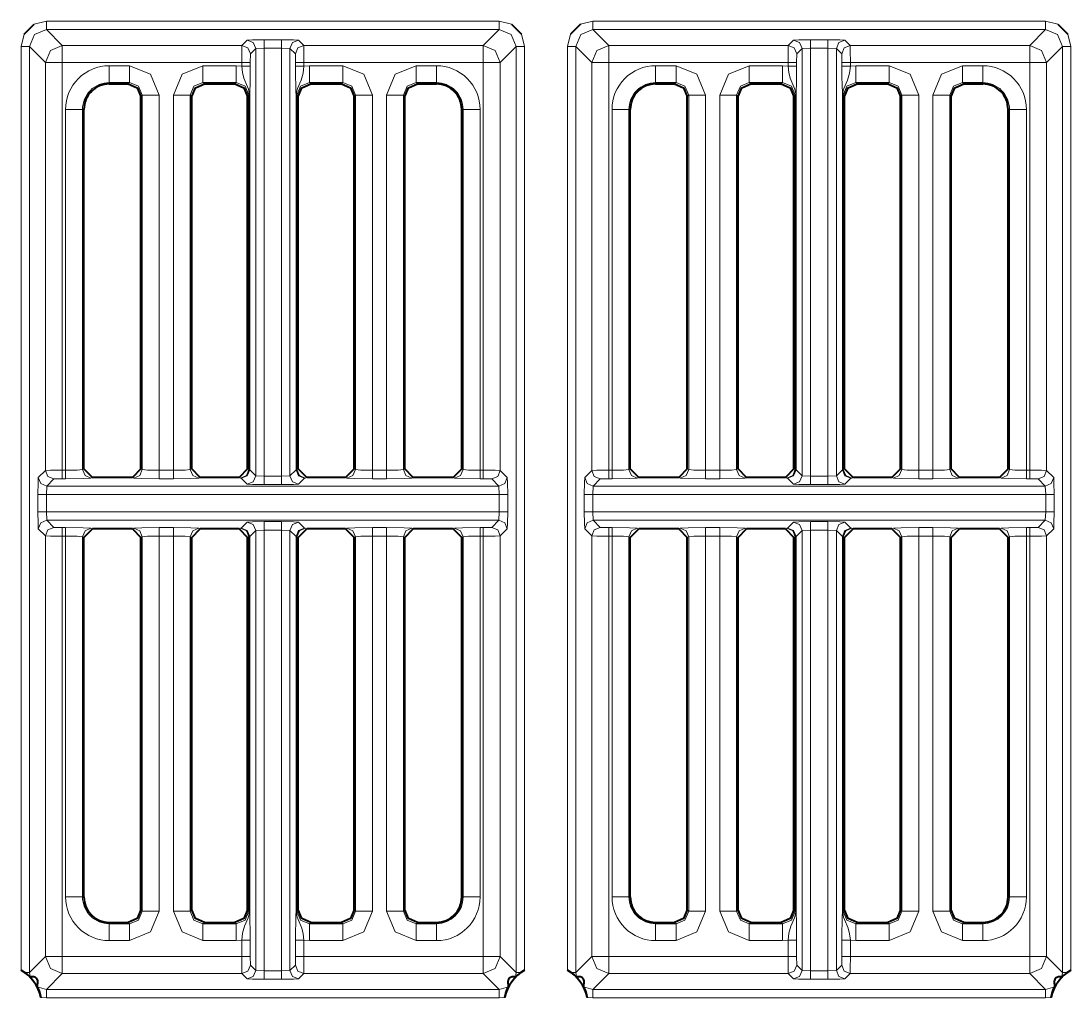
# Model space of a CAD drawing. Header units: millimetres. Extents: x 0 to 2941, y -405 to 1422.
# Drawn here: x 451.8 to 513.9, y 348.7 to 406.4 of the extents above; entities that cross this region are included whole.
import ezdxf

# ---------------------------------------------------------------- set-up
doc = ezdxf.new("R2010")
doc.units = ezdxf.units.MM
doc.layers.add('FINE', color=9, linetype='Continuous')
doc.layers.add('OUTLINE', color=7, linetype='Continuous')

msp = doc.modelspace()

# ---------------------------------------------------------------- linework, layer by layer
at = {"layer": 'FINE', "lineweight": 9}
for p, q in [((453.279, 406.427), (452.552, 406.239)), ((480.054, 406.427), (453.279, 406.427)), ((480.781, 406.239), (480.054, 406.427)), ((485.579, 406.427), (484.852, 406.239)), ((512.354, 406.427), (485.579, 406.427)), ((513.081, 406.239), (512.354, 406.427)), ((451.968, 405.655), (451.78, 404.928)), ((454.223, 404.984), (453.279, 405.928)), ((453.279, 405.928), (480.054, 405.928)), ((480.054, 405.928), (479.11, 404.984)), ((481.553, 404.928), (481.366, 405.655)), ((484.268, 405.655), (484.08, 404.928)), ((486.523, 404.984), (485.579, 405.928)), ((485.579, 405.928), (512.354, 405.928)), ((512.354, 405.928), (511.41, 404.984)), ((451.78, 404.928), (451.78, 350.348)), ((452.28, 404.928), (453.223, 403.984)), ((464.842, 404.984), (454.223, 404.984)), ((465.157, 405.299), (464.842, 404.984)), ((465.342, 404.484), (465.657, 404.799)), ((465.657, 404.799), (466.157, 404.825)), ((465.657, 404.799), (465.657, 379.558)), ((467.182, 405.324), (466.157, 405.324)), ((466.157, 379.532), (466.157, 404.825)), ((466.157, 404.825), (467.182, 404.825)), ((467.182, 404.825), (467.182, 379.532)), ((467.182, 404.825), (467.682, 404.799)), ((467.682, 379.558), (467.682, 404.799)), ((468.497, 404.984), (468.182, 405.299)), ((479.11, 404.984), (468.497, 404.984)), ((481.553, 350.348), (481.553, 404.928)), ((484.08, 404.928), (484.08, 350.348)), ((484.579, 404.928), (485.523, 403.984)), ((484.579, 350.203), (484.579, 404.928)), ((497.142, 404.984), (486.523, 404.984)), ((497.457, 405.299), (497.142, 404.984)), ((497.642, 404.484), (497.957, 404.799)), ((497.957, 404.799), (497.957, 379.558)), ((499.483, 405.324), (498.457, 405.324)), ((498.457, 379.532), (498.457, 404.825)), ((499.483, 404.825), (499.483, 379.532)), ((499.483, 404.825), (499.982, 404.799)), ((499.982, 404.799), (500.298, 404.484)), ((499.982, 379.558), (499.982, 404.799)), ((500.797, 404.984), (500.482, 405.299)), ((511.41, 404.984), (500.797, 404.984)), ((512.41, 403.984), (513.354, 404.928)), ((465.329, 403.984), (465.342, 404.484)), ((497.629, 403.984), (497.642, 404.484)), ((500.298, 404.484), (500.31, 403.984)), ((453.223, 403.984), (453.223, 379.873)), ((458.202, 403.788), (456.998, 403.788)), ((464.502, 403.788), (462.537, 403.788)), ((464.829, 403.758), (464.502, 403.788)), ((464.829, 403.984), (464.829, 403.758)), ((465.329, 403.758), (465.329, 403.984)), ((468.01, 403.984), (468.01, 403.758)), ((468.51, 403.758), (468.51, 403.984)), ((468.51, 403.984), (479.11, 403.984)), ((468.837, 403.788), (468.51, 403.758)), ((470.802, 403.788), (468.837, 403.788)), ((476.335, 403.788), (475.137, 403.788)), ((485.523, 403.984), (485.523, 379.873)), ((486.523, 403.984), (497.129, 403.984)), ((486.523, 379.886), (486.523, 403.984)), ((490.502, 403.788), (489.299, 403.788)), ((496.802, 403.788), (494.837, 403.788)), ((497.129, 403.758), (496.802, 403.788)), ((497.129, 403.984), (497.129, 403.758)), ((497.629, 403.758), (497.629, 403.984)), ((500.31, 403.984), (500.31, 403.758)), ((500.81, 403.758), (500.81, 403.984)), ((501.137, 403.788), (500.81, 403.758)), ((503.102, 403.788), (501.137, 403.788)), ((508.635, 403.788), (507.437, 403.788)), ((456.998, 402.708), (456.998, 402.79)), ((475.219, 402.708), (475.137, 402.79)), ((475.137, 402.79), (476.335, 402.79)), ((476.335, 402.79), (476.335, 402.708)), ((489.299, 402.708), (489.299, 402.79)), ((489.299, 402.79), (490.502, 402.79)), ((490.502, 402.79), (490.421, 402.708)), ((494.919, 402.708), (494.837, 402.79)), ((494.837, 402.79), (496.802, 402.79)), ((496.802, 402.79), (496.721, 402.708)), ((501.219, 402.708), (501.137, 402.79)), ((501.137, 402.79), (503.102, 402.79)), ((503.102, 402.79), (503.021, 402.708)), ((507.519, 402.708), (507.437, 402.79)), ((458.87, 401.959), (458.951, 402.041)), ((458.951, 402.041), (458.951, 379.923)), ((461.788, 402.041), (461.87, 401.959)), ((461.788, 379.923), (461.788, 402.041)), ((465.17, 401.959), (465.251, 402.041)), ((465.251, 402.041), (465.251, 379.923)), ((465.3, 379.915), (465.3, 402.041)), ((468.04, 402.041), (468.04, 379.915)), ((468.056, 379.915), (468.056, 402.041)), ((468.088, 402.041), (468.17, 401.959)), ((471.47, 401.959), (471.551, 402.041)), ((471.551, 402.041), (471.551, 379.923)), ((473.39, 402.041), (473.39, 379.886)), ((474.388, 402.041), (474.47, 401.959)), ((474.388, 379.923), (474.388, 402.041)), ((491.17, 401.959), (491.251, 402.041)), ((491.251, 402.041), (491.251, 379.923)), ((492.25, 379.886), (492.25, 402.041)), ((493.09, 402.041), (493.09, 379.886)), ((494.088, 402.041), (494.17, 401.959)), ((494.088, 379.923), (494.088, 402.041)), ((497.47, 401.959), (497.551, 402.041)), ((497.551, 402.041), (497.551, 379.923)), ((497.6, 379.915), (497.6, 402.041)), ((500.34, 402.041), (500.34, 379.915)), ((500.356, 379.915), (500.356, 402.041)), ((500.388, 402.041), (500.47, 401.959)), ((500.388, 379.923), (500.388, 402.041)), ((503.77, 401.959), (503.851, 402.041)), ((503.851, 402.041), (503.851, 379.923)), ((504.85, 379.886), (504.85, 402.041)), ((505.69, 402.041), (505.69, 379.886)), ((506.688, 402.041), (506.77, 401.959)), ((506.688, 379.923), (506.688, 402.041)), ((454.419, 401.208), (454.419, 379.886)), ((455.417, 401.208), (455.498, 401.208)), ((455.417, 379.923), (455.417, 401.208)), ((478.915, 379.886), (478.915, 401.208)), ((486.719, 401.208), (486.719, 379.886)), ((487.717, 401.208), (487.799, 401.208)), ((487.717, 379.923), (487.717, 401.208)), ((510.135, 401.208), (510.216, 401.208)), ((510.216, 401.208), (510.216, 379.923)), ((455.498, 379.964), (455.417, 379.923)), ((458.951, 379.923), (458.87, 379.964)), ((461.87, 379.964), (461.788, 379.923)), ((465.251, 379.923), (465.17, 379.964)), ((465.283, 379.915), (465.251, 379.923)), ((465.657, 379.558), (465.3, 379.915)), ((468.04, 379.915), (467.682, 379.558)), ((468.088, 379.923), (468.056, 379.915)), ((471.551, 379.923), (471.47, 379.964)), ((474.47, 379.964), (474.388, 379.923)), ((487.799, 379.964), (487.717, 379.923)), ((491.251, 379.923), (491.17, 379.964)), ((494.17, 379.964), (494.088, 379.923)), ((497.551, 379.923), (497.47, 379.964)), ((497.583, 379.915), (497.551, 379.923)), ((497.957, 379.558), (497.6, 379.915)), ((500.34, 379.915), (499.982, 379.558)), ((500.388, 379.923), (500.356, 379.915)), ((500.47, 379.964), (500.388, 379.923)), ((503.851, 379.923), (503.77, 379.964)), ((506.77, 379.964), (506.688, 379.923)), ((510.216, 379.923), (510.135, 379.964)), ((453.223, 379.873), (452.803, 379.453)), ((453.303, 378.953), (453.723, 379.373)), ((453.723, 379.373), (454.223, 379.386)), ((454.419, 379.886), (454.223, 379.886)), ((454.223, 379.386), (454.419, 379.386)), ((455.916, 379.423), (455.999, 379.464)), ((458.37, 379.464), (458.452, 379.423)), ((459.95, 379.386), (460.79, 379.386)), ((462.288, 379.423), (462.37, 379.464)), ((464.67, 379.464), (464.752, 379.423)), ((464.752, 379.423), (464.8, 379.415)), ((464.8, 379.415), (465.157, 379.058)), ((466.157, 379.532), (465.657, 379.558)), ((467.182, 379.532), (466.157, 379.532)), ((467.682, 379.558), (467.182, 379.532)), ((468.182, 379.058), (468.539, 379.415)), ((468.539, 379.415), (468.588, 379.423)), ((468.588, 379.423), (468.67, 379.464)), ((470.97, 379.464), (471.052, 379.423)), ((472.55, 379.386), (473.39, 379.386)), ((474.888, 379.423), (474.97, 379.464)), ((478.915, 379.386), (479.11, 379.386)), ((479.11, 379.386), (479.61, 379.373)), ((479.61, 379.373), (480.03, 378.953)), ((485.523, 379.873), (485.103, 379.453)), ((485.603, 378.953), (486.023, 379.373)), ((486.023, 379.373), (486.523, 379.386)), ((486.719, 379.886), (486.523, 379.886)), ((486.523, 379.386), (486.719, 379.386)), ((488.216, 379.423), (488.298, 379.464)), ((490.67, 379.464), (490.752, 379.423)), ((493.09, 379.886), (492.25, 379.886)), ((492.25, 379.386), (493.09, 379.386)), ((494.588, 379.423), (494.67, 379.464)), ((496.97, 379.464), (497.052, 379.423)), ((497.052, 379.423), (497.1, 379.415)), ((497.1, 379.415), (497.457, 379.058)), ((498.457, 379.532), (497.957, 379.558)), ((499.483, 379.532), (498.457, 379.532)), ((499.982, 379.558), (499.483, 379.532)), ((500.482, 379.058), (500.839, 379.415)), ((500.839, 379.415), (500.888, 379.423)), ((500.888, 379.423), (500.97, 379.464)), ((505.69, 379.886), (504.85, 379.886)), ((507.187, 379.423), (507.27, 379.464)), ((453.278, 378.453), (453.303, 378.953)), ((480.03, 378.953), (453.303, 378.953)), ((466.157, 379.033), (467.182, 379.033)), ((480.03, 378.953), (480.055, 378.453)), ((512.33, 378.953), (512.356, 378.453)), ((453.278, 378.453), (480.055, 378.453)), ((453.278, 377.427), (453.278, 378.453)), ((480.055, 378.453), (480.055, 377.427)), ((480.555, 377.427), (480.555, 378.453)), ((485.078, 378.453), (485.078, 377.427)), ((512.855, 377.427), (512.855, 378.453)), ((480.055, 377.427), (453.278, 377.427)), ((453.303, 376.928), (453.278, 377.427)), ((480.055, 377.427), (480.03, 376.928)), ((512.356, 377.427), (485.578, 377.427)), ((485.603, 376.928), (485.578, 377.427)), ((512.356, 377.427), (512.33, 376.928)), ((453.303, 376.928), (480.03, 376.928)), ((453.723, 376.508), (453.303, 376.928)), ((465.157, 376.823), (464.8, 376.466)), ((467.182, 376.848), (466.157, 376.848)), ((468.539, 376.466), (468.182, 376.823)), ((480.03, 376.928), (479.61, 376.508)), ((485.603, 376.928), (512.33, 376.928)), ((486.023, 376.508), (485.603, 376.928)), ((512.33, 376.928), (511.91, 376.508)), ((452.803, 376.428), (453.223, 376.008)), ((454.223, 376.495), (453.723, 376.508)), ((454.419, 376.495), (454.223, 376.495)), ((455.999, 376.417), (455.916, 376.458)), ((458.452, 376.458), (458.37, 376.417)), ((460.79, 376.495), (459.95, 376.495)), ((462.37, 376.417), (462.288, 376.458)), ((464.752, 376.458), (464.67, 376.417)), ((464.8, 376.466), (464.752, 376.458)), ((465.3, 375.966), (465.657, 376.323)), ((465.657, 376.323), (466.157, 376.349)), ((465.657, 376.323), (465.657, 350.331)), ((466.157, 376.349), (467.182, 376.349)), ((467.182, 376.349), (467.182, 350.306)), ((467.182, 376.349), (467.682, 376.323)), ((467.682, 350.331), (467.682, 376.323)), ((467.682, 376.323), (468.04, 375.966)), ((468.588, 376.458), (468.539, 376.466)), ((468.67, 376.417), (468.588, 376.458)), ((471.052, 376.458), (470.97, 376.417)), ((473.39, 376.495), (472.55, 376.495)), ((474.97, 376.417), (474.888, 376.458)), ((477.417, 376.458), (477.335, 376.417)), ((479.11, 376.495), (478.915, 376.495)), ((479.61, 376.508), (479.11, 376.495)), ((480.11, 376.008), (480.53, 376.428)), ((485.103, 376.428), (485.523, 376.008)), ((486.523, 376.495), (486.023, 376.508)), ((486.719, 376.495), (486.523, 376.495)), ((488.298, 376.417), (488.216, 376.458)), ((490.752, 376.458), (490.67, 376.417)), ((493.09, 376.495), (492.25, 376.495)), ((494.67, 376.417), (494.588, 376.458)), ((497.052, 376.458), (496.97, 376.417)), ((497.6, 375.966), (497.957, 376.323)), ((497.957, 376.323), (498.457, 376.349)), ((497.957, 376.323), (497.957, 350.331)), ((498.457, 350.306), (498.457, 376.349)), ((498.457, 376.349), (499.483, 376.349)), ((499.483, 376.349), (499.483, 350.306)), ((499.483, 376.349), (499.982, 376.323)), ((499.982, 376.323), (500.34, 375.966)), ((499.982, 350.331), (499.982, 376.323)), ((503.352, 376.458), (503.27, 376.417)), ((505.69, 376.495), (504.85, 376.495)), ((507.27, 376.417), (507.187, 376.458)), ((509.717, 376.458), (509.635, 376.417)), ((511.41, 376.495), (511.215, 376.495)), ((511.91, 376.508), (511.41, 376.495)), ((512.41, 376.008), (512.83, 376.428)), ((454.223, 351.147), (454.223, 375.995)), ((454.223, 375.995), (454.419, 375.995)), ((454.419, 375.995), (454.419, 354.672)), ((455.417, 354.672), (455.417, 375.958)), ((455.417, 375.958), (455.498, 375.917)), ((458.87, 375.917), (458.951, 375.958)), ((458.951, 375.958), (458.951, 353.84)), ((460.79, 375.995), (460.79, 353.84)), ((461.788, 353.84), (461.788, 375.958)), ((461.788, 375.958), (461.87, 375.917)), ((465.17, 375.917), (465.251, 375.958)), ((465.251, 375.958), (465.283, 375.966)), ((465.251, 375.958), (465.251, 353.84)), ((465.283, 375.966), (465.283, 353.84)), ((465.3, 353.84), (465.3, 375.966)), ((468.04, 375.966), (468.04, 353.84)), ((468.056, 353.84), (468.056, 375.966)), ((468.056, 375.966), (468.088, 375.958)), ((468.088, 375.958), (468.17, 375.917)), ((471.47, 375.917), (471.551, 375.958)), ((471.551, 375.958), (471.551, 353.84)), ((472.55, 353.84), (472.55, 375.995)), ((474.388, 353.84), (474.388, 375.958)), ((474.388, 375.958), (474.47, 375.917)), ((478.915, 375.995), (479.11, 375.995)), ((478.915, 354.672), (478.915, 375.995)), ((479.11, 375.995), (479.11, 351.147)), ((485.523, 376.008), (485.523, 351.147)), ((486.523, 351.147), (486.523, 375.995)), ((491.17, 375.917), (491.251, 375.958)), ((492.25, 353.84), (492.25, 375.995)), ((494.088, 353.84), (494.088, 375.958)), ((494.088, 375.958), (494.17, 375.917)), ((497.47, 375.917), (497.551, 375.958)), ((497.551, 375.958), (497.583, 375.966)), ((497.551, 375.958), (497.551, 353.84)), ((497.583, 375.966), (497.583, 353.84)), ((497.6, 353.84), (497.6, 375.966)), ((500.34, 375.966), (500.34, 353.84)), ((500.356, 353.84), (500.356, 375.966)), ((500.356, 375.966), (500.388, 375.958)), ((500.388, 375.958), (500.47, 375.917)), ((500.388, 353.84), (500.388, 375.958)), ((504.85, 353.84), (504.85, 375.995)), ((504.85, 375.995), (505.69, 375.995)), ((505.69, 375.995), (505.69, 353.84)), ((511.215, 375.995), (511.41, 375.995)), ((511.215, 354.672), (511.215, 375.995)), ((511.41, 375.995), (511.41, 351.147)), ((512.41, 351.147), (512.41, 376.008)), ((455.498, 354.672), (455.417, 354.672)), ((477.916, 354.672), (477.835, 354.672)), ((510.216, 354.672), (510.135, 354.672)), ((458.951, 353.84), (458.87, 353.921)), ((461.87, 353.921), (461.788, 353.84)), ((465.251, 353.84), (465.17, 353.921)), ((471.551, 353.84), (471.47, 353.921)), ((474.47, 353.921), (474.388, 353.84)), ((494.17, 353.921), (494.088, 353.84)), ((497.551, 353.84), (497.47, 353.921)), ((500.47, 353.921), (500.388, 353.84)), ((503.851, 353.84), (503.77, 353.921)), ((506.77, 353.921), (506.688, 353.84)), ((456.998, 353.091), (456.998, 353.172)), ((458.202, 353.091), (456.998, 353.091)), ((458.121, 353.172), (458.202, 353.091)), ((468.837, 353.091), (468.919, 353.172)), ((494.837, 353.091), (494.919, 353.172)), ((496.802, 353.091), (494.837, 353.091)), ((496.721, 353.172), (496.802, 353.091)), ((501.137, 353.091), (501.219, 353.172)), ((503.102, 353.091), (501.137, 353.091)), ((503.021, 353.172), (503.102, 353.091)), ((507.437, 353.091), (507.519, 353.172)), ((508.635, 353.091), (507.437, 353.091)), ((508.635, 353.172), (508.635, 353.091)), ((456.998, 352.092), (458.202, 352.092)), ((465.329, 351.147), (465.329, 352.123)), ((468.01, 352.123), (468.01, 351.147)), ((468.51, 351.147), (468.51, 352.123)), ((468.51, 352.123), (468.837, 352.092)), ((468.837, 352.092), (470.802, 352.092)), ((494.837, 352.092), (496.802, 352.092)), ((496.802, 352.092), (497.129, 352.123)), ((497.129, 352.123), (497.129, 351.147)), ((497.629, 351.147), (497.629, 352.123)), ((500.81, 351.147), (500.81, 352.123)), ((500.81, 352.123), (501.137, 352.092)), ((501.137, 352.092), (503.102, 352.092)), ((507.437, 352.092), (508.635, 352.092)), ((468.01, 351.147), (467.998, 350.647)), ((479.11, 351.147), (468.51, 351.147)), ((485.523, 351.147), (484.579, 350.203)), ((497.129, 351.147), (486.523, 351.147)), ((497.642, 350.647), (497.629, 351.147)), ((511.41, 351.147), (500.81, 351.147)), ((452.313, 349.948), (452.28, 350.203)), ((453.279, 349.203), (454.223, 350.147)), ((466.157, 350.306), (465.657, 350.331)), ((467.682, 350.331), (467.182, 350.306)), ((467.998, 350.647), (467.682, 350.331)), ((468.182, 349.832), (468.497, 350.147)), ((468.497, 350.147), (479.11, 350.147)), ((479.11, 350.147), (480.054, 349.203)), ((481.054, 350.203), (481.021, 349.948)), ((484.613, 349.948), (484.579, 350.203)), ((485.579, 349.203), (486.523, 350.147)), ((486.523, 350.147), (497.142, 350.147)), ((497.957, 350.331), (497.642, 350.647)), ((498.457, 350.306), (497.957, 350.331)), ((499.483, 350.306), (498.457, 350.306)), ((499.982, 350.331), (499.483, 350.306)), ((500.298, 350.647), (499.982, 350.331)), ((500.482, 349.832), (500.797, 350.147)), ((500.797, 350.147), (511.41, 350.147)), ((511.41, 350.147), (512.354, 349.203)), ((513.354, 350.203), (513.321, 349.948)), ((466.157, 349.806), (467.182, 349.806)), ((498.457, 349.806), (499.483, 349.806)), ((453.279, 349.203), (452.74, 349.361)), ((480.054, 349.203), (453.279, 349.203)), ((480.593, 349.361), (480.054, 349.203)), ((485.579, 349.203), (485.04, 349.361)), ((512.354, 349.203), (485.579, 349.203)), ((512.893, 349.361), (512.354, 349.203)), ((452.956, 348.739), (453.279, 348.703)), ((453.279, 348.703), (480.054, 348.703)), ((480.054, 348.703), (480.377, 348.739)), ((485.256, 348.739), (485.579, 348.703))]:
    msp.add_line(p, q, dxfattribs=at)
for points in [[(453.279, 405.928), (453.279, 406.078), (453.279, 406.427)], [(480.054, 405.928), (480.054, 406.078), (480.054, 406.427)], [(485.579, 405.928), (485.579, 406.078), (485.579, 406.427)], [(512.354, 405.928), (512.354, 406.078), (512.354, 406.427)], [(452.28, 404.928), (452.572, 405.635), (453.279, 405.928)], [(480.054, 405.928), (480.761, 405.635), (481.054, 404.928)], [(484.579, 404.928), (484.872, 405.635), (485.579, 405.928)], [(512.354, 405.928), (513.061, 405.635), (513.354, 404.928)], [(513.853, 350.348), (513.853, 404.928), (513.665, 405.655)], [(451.78, 404.928), (452.129, 404.928), (452.28, 404.928)], [(453.223, 376.008), (453.223, 351.147), (452.28, 350.203), (452.28, 404.928)], [(454.223, 404.984), (453.516, 404.691), (453.223, 403.984)], [(454.223, 403.984), (454.223, 404.682), (454.223, 404.984)], [(464.842, 404.984), (464.833, 404.682), (464.829, 403.984)], [(464.842, 404.984), (465.195, 404.837), (465.342, 404.484)], [(466.157, 405.324), (465.459, 405.317), (465.157, 405.299)], [(465.157, 405.299), (465.51, 405.152), (465.657, 404.799)], [(466.157, 405.324), (466.157, 405.173), (466.157, 404.825)], [(467.182, 405.324), (467.182, 405.173), (467.182, 404.825)], [(468.182, 405.299), (467.88, 405.317), (467.182, 405.324)], [(468.182, 405.299), (467.829, 405.152), (467.682, 404.799)], [(467.682, 404.799), (467.998, 404.484), (468.01, 403.984)], [(468.497, 404.984), (468.144, 404.837), (467.998, 404.484)], [(468.51, 403.984), (468.507, 404.682), (468.497, 404.984)], [(480.11, 403.984), (479.817, 404.691), (479.11, 404.984)], [(479.11, 403.984), (479.11, 404.682), (479.11, 404.984)], [(480.11, 403.984), (481.054, 404.928), (481.054, 350.203)], [(481.054, 404.928), (481.205, 404.928), (481.553, 404.928)], [(484.08, 404.928), (484.429, 404.928), (484.579, 404.928)], [(486.523, 404.984), (485.816, 404.691), (485.523, 403.984)], [(486.523, 403.984), (486.523, 404.682), (486.523, 404.984)], [(497.142, 404.984), (497.133, 404.682), (497.129, 403.984)], [(497.142, 404.984), (497.495, 404.837), (497.642, 404.484)], [(498.457, 405.324), (497.759, 405.317), (497.457, 405.299)], [(497.457, 405.299), (497.81, 405.152), (497.957, 404.799)], [(497.957, 404.799), (498.457, 404.825), (499.483, 404.825)], [(498.457, 405.324), (498.457, 405.173), (498.457, 404.825)], [(499.483, 405.324), (499.483, 405.173), (499.483, 404.825)], [(500.482, 405.299), (500.18, 405.317), (499.483, 405.324)], [(500.482, 405.299), (500.129, 405.152), (499.982, 404.799)], [(500.797, 404.984), (500.444, 404.837), (500.298, 404.484)], [(500.81, 403.984), (500.806, 404.682), (500.797, 404.984)], [(512.41, 403.984), (512.117, 404.691), (511.41, 404.984)], [(511.41, 403.984), (511.41, 404.682), (511.41, 404.984)], [(513.354, 404.928), (513.354, 350.203), (512.41, 351.147)], [(513.354, 404.928), (513.504, 404.928), (513.853, 404.928)], [(453.223, 403.984), (453.525, 403.984), (454.223, 403.984)], [(454.223, 379.886), (454.223, 403.984), (464.829, 403.984)], [(456.998, 402.79), (456.998, 403.1), (456.998, 403.788)], [(458.202, 402.79), (458.202, 403.1), (458.202, 403.788)], [(459.95, 379.886), (459.95, 402.041), (459.438, 403.277), (458.202, 403.788)], [(462.537, 403.788), (461.301, 403.277), (460.79, 402.041)], [(462.537, 403.788), (462.537, 403.1), (462.537, 402.79)], [(464.502, 403.788), (464.502, 403.1), (464.502, 402.79)], [(464.829, 403.984), (465.178, 403.984), (465.329, 403.984)], [(464.829, 403.758), (465.178, 403.758), (465.329, 403.758)], [(464.829, 403.758), (464.872, 403.394), (464.95, 403.051), (465.175, 402.533), (465.226, 402.396), (465.255, 402.289), (465.278, 402.144), (465.283, 402.074), (465.283, 402.041), (465.283, 379.915)], [(465.3, 402.041), (465.3, 402.053), (465.3, 402.081), (465.301, 402.14), (465.303, 402.189), (465.305, 402.263), (465.32, 402.757), (465.326, 403.228), (465.329, 403.758)], [(468.51, 403.984), (468.161, 403.984), (468.01, 403.984)], [(468.51, 403.758), (468.161, 403.758), (468.01, 403.758)], [(468.01, 403.758), (468.013, 403.166), (468.023, 402.618), (468.036, 402.21), (468.039, 402.102), (468.039, 402.068), (468.04, 402.041)], [(468.056, 402.041), (468.058, 402.111), (468.067, 402.198), (468.127, 402.437), (468.349, 402.937), (468.46, 403.351), (468.51, 403.758)], [(468.837, 403.788), (468.837, 403.1), (468.837, 402.79)], [(470.802, 403.788), (470.802, 403.1), (470.802, 402.79)], [(473.39, 379.886), (472.55, 379.886), (472.55, 402.041), (472.038, 403.277), (470.802, 403.788)], [(475.137, 403.788), (473.901, 403.277), (473.39, 402.041)], [(475.137, 403.788), (475.137, 403.1), (475.137, 402.79)], [(476.335, 403.788), (476.335, 403.1), (476.335, 402.79)], [(479.11, 403.984), (479.11, 379.886), (478.915, 379.886)], [(479.11, 403.984), (479.808, 403.984), (480.11, 403.984)], [(480.53, 379.453), (480.11, 379.873), (480.11, 403.984)], [(485.523, 403.984), (485.825, 403.984), (486.523, 403.984)], [(489.299, 402.79), (489.299, 403.1), (489.299, 403.788)], [(490.502, 402.79), (490.502, 403.1), (490.502, 403.788)], [(492.25, 402.041), (491.738, 403.277), (490.502, 403.788)], [(494.837, 403.788), (493.601, 403.277), (493.09, 402.041)], [(494.837, 403.788), (494.837, 403.1), (494.837, 402.79)], [(496.802, 403.788), (496.802, 403.1), (496.802, 402.79)], [(497.129, 403.984), (497.478, 403.984), (497.629, 403.984)], [(497.129, 403.758), (497.478, 403.758), (497.629, 403.758)], [(497.129, 403.758), (497.172, 403.394), (497.25, 403.051), (497.475, 402.533), (497.526, 402.396), (497.555, 402.289), (497.578, 402.144), (497.583, 402.074), (497.583, 402.041), (497.583, 379.915)], [(497.6, 402.041), (497.6, 402.053), (497.6, 402.081), (497.601, 402.14), (497.603, 402.189), (497.605, 402.263), (497.62, 402.757), (497.627, 403.228), (497.629, 403.758)], [(500.81, 403.984), (500.461, 403.984), (500.31, 403.984)], [(500.81, 403.758), (500.461, 403.758), (500.31, 403.758)], [(500.31, 403.758), (500.313, 403.166), (500.323, 402.618), (500.336, 402.21), (500.339, 402.102), (500.339, 402.068), (500.34, 402.041)], [(500.356, 402.041), (500.358, 402.111), (500.367, 402.198), (500.427, 402.437), (500.649, 402.937), (500.76, 403.351), (500.81, 403.758)], [(500.81, 403.984), (511.41, 403.984), (511.41, 379.886)], [(501.137, 403.788), (501.137, 403.1), (501.137, 402.79)], [(503.102, 403.788), (503.102, 403.1), (503.102, 402.79)], [(504.85, 402.041), (504.338, 403.277), (503.102, 403.788)], [(507.437, 403.788), (506.201, 403.277), (505.69, 402.041)], [(507.437, 403.788), (507.437, 403.1), (507.437, 402.79)], [(508.635, 403.788), (508.635, 403.1), (508.635, 402.79)], [(511.41, 403.984), (512.108, 403.984), (512.41, 403.984)], [(512.83, 379.453), (512.41, 379.873), (512.41, 403.984)], [(456.998, 402.79), (458.202, 402.79), (458.121, 402.708)], [(458.202, 402.79), (458.733, 402.572), (458.951, 402.041)], [(461.788, 402.041), (462.006, 402.572), (462.537, 402.79)], [(462.619, 402.708), (462.537, 402.79), (464.502, 402.79), (464.421, 402.708)], [(464.502, 402.79), (465.033, 402.572), (465.251, 402.041)], [(468.088, 402.041), (468.306, 402.572), (468.837, 402.79)], [(468.919, 402.708), (468.837, 402.79), (470.802, 402.79), (470.721, 402.708)], [(470.802, 402.79), (471.333, 402.572), (471.551, 402.041)], [(474.388, 402.041), (474.606, 402.572), (475.137, 402.79)], [(490.502, 402.79), (491.033, 402.572), (491.251, 402.041)], [(494.088, 402.041), (494.306, 402.572), (494.837, 402.79)], [(496.802, 402.79), (497.333, 402.572), (497.551, 402.041)], [(500.356, 402.041), (500.377, 402.041), (500.388, 402.041), (500.606, 402.572), (501.137, 402.79)], [(503.102, 402.79), (503.633, 402.572), (503.851, 402.041)], [(506.688, 402.041), (506.906, 402.572), (507.437, 402.79)], [(507.437, 402.79), (508.635, 402.79), (508.635, 402.708)], [(459.95, 402.041), (459.261, 402.041), (458.951, 402.041)], [(460.79, 402.041), (460.79, 379.886), (459.95, 379.886)], [(460.79, 402.041), (461.478, 402.041), (461.788, 402.041)], [(465.251, 402.041), (465.262, 402.041), (465.283, 402.041)], [(465.283, 402.041), (465.295, 402.041), (465.3, 402.041)], [(468.056, 402.041), (468.045, 402.041), (468.04, 402.041)], [(468.056, 402.041), (468.078, 402.041), (468.088, 402.041)], [(468.17, 379.964), (468.088, 379.923), (468.088, 402.041)], [(471.551, 402.041), (471.861, 402.041), (472.55, 402.041)], [(473.39, 402.041), (474.078, 402.041), (474.388, 402.041)], [(491.251, 402.041), (491.561, 402.041), (492.25, 402.041)], [(493.09, 402.041), (493.778, 402.041), (494.088, 402.041)], [(497.551, 402.041), (497.562, 402.041), (497.583, 402.041)], [(497.583, 402.041), (497.595, 402.041), (497.6, 402.041)], [(500.356, 402.041), (500.344, 402.041), (500.34, 402.041)], [(503.851, 402.041), (504.161, 402.041), (504.85, 402.041)], [(505.69, 402.041), (506.378, 402.041), (506.688, 402.041)], [(455.417, 401.208), (455.107, 401.208), (454.419, 401.208)], [(477.835, 401.208), (477.916, 401.208), (477.916, 379.923), (477.835, 379.964)], [(477.916, 401.208), (478.226, 401.208), (478.915, 401.208)], [(486.719, 401.208), (487.407, 401.208), (487.717, 401.208)], [(511.215, 401.208), (510.526, 401.208), (510.216, 401.208)], [(511.41, 379.886), (511.215, 379.886), (511.215, 401.208)], [(455.417, 379.923), (455.107, 379.897), (454.419, 379.886)], [(455.417, 379.923), (455.564, 379.57), (455.916, 379.423)], [(458.452, 379.423), (458.804, 379.57), (458.951, 379.923)], [(459.95, 379.886), (459.261, 379.897), (458.951, 379.923)], [(461.788, 379.923), (461.478, 379.897), (460.79, 379.886)], [(461.788, 379.923), (461.935, 379.57), (462.288, 379.423)], [(464.752, 379.423), (465.104, 379.57), (465.251, 379.923)], [(464.8, 379.415), (465.14, 379.563), (465.283, 379.915)], [(464.8, 379.415), (465.153, 379.562), (465.3, 379.915)], [(465.3, 379.915), (465.295, 379.915), (465.283, 379.915)], [(468.539, 379.415), (468.186, 379.562), (468.04, 379.915)], [(468.056, 379.915), (468.045, 379.915), (468.04, 379.915)], [(468.539, 379.415), (468.199, 379.563), (468.056, 379.915)], [(468.588, 379.423), (468.235, 379.57), (468.088, 379.923)], [(471.052, 379.423), (471.405, 379.57), (471.551, 379.923)], [(472.55, 379.886), (471.861, 379.897), (471.551, 379.923)], [(474.388, 379.923), (474.078, 379.897), (473.39, 379.886)], [(474.388, 379.923), (474.535, 379.57), (474.888, 379.423)], [(477.417, 379.423), (477.769, 379.57), (477.916, 379.923)], [(478.915, 379.886), (478.226, 379.897), (477.916, 379.923)], [(487.717, 379.923), (487.407, 379.897), (486.719, 379.886)], [(487.717, 379.923), (487.864, 379.57), (488.216, 379.423)], [(490.752, 379.423), (491.104, 379.57), (491.251, 379.923)], [(492.25, 379.886), (491.561, 379.897), (491.251, 379.923)], [(494.088, 379.923), (493.778, 379.897), (493.09, 379.886)], [(494.588, 379.423), (494.235, 379.57), (494.088, 379.923)], [(497.551, 379.923), (497.405, 379.57), (497.052, 379.423)], [(497.6, 379.915), (497.453, 379.562), (497.1, 379.415)], [(497.583, 379.915), (497.44, 379.563), (497.1, 379.415)], [(497.6, 379.915), (497.595, 379.915), (497.583, 379.915)], [(500.34, 379.915), (500.486, 379.562), (500.839, 379.415)], [(500.356, 379.915), (500.344, 379.915), (500.34, 379.915)], [(500.356, 379.915), (500.499, 379.563), (500.839, 379.415)], [(500.388, 379.923), (500.535, 379.57), (500.888, 379.423)], [(503.851, 379.923), (503.704, 379.57), (503.352, 379.423)], [(504.85, 379.886), (504.161, 379.897), (503.851, 379.923)], [(506.688, 379.923), (506.378, 379.897), (505.69, 379.886)], [(506.688, 379.923), (506.835, 379.57), (507.187, 379.423)], [(509.717, 379.423), (510.07, 379.57), (510.216, 379.923)], [(511.215, 379.886), (510.526, 379.897), (510.216, 379.923)], [(452.803, 379.453), (452.785, 379.151), (452.778, 378.453)], [(453.303, 378.953), (452.95, 379.1), (452.803, 379.453)], [(454.223, 379.886), (453.525, 379.882), (453.223, 379.873)], [(453.723, 379.373), (453.37, 379.52), (453.223, 379.873)], [(454.223, 379.386), (454.223, 379.537), (454.223, 379.886)], [(454.419, 379.886), (454.419, 379.537), (454.419, 379.386)], [(454.419, 379.386), (455.451, 379.397), (455.916, 379.423)], [(458.452, 379.423), (458.917, 379.397), (459.95, 379.386)], [(459.95, 379.386), (459.95, 379.537), (459.95, 379.886)], [(460.79, 379.386), (460.79, 379.537), (460.79, 379.886)], [(460.79, 379.386), (461.822, 379.397), (462.288, 379.423)], [(465.157, 379.058), (465.51, 379.204), (465.657, 379.558)], [(466.157, 379.033), (466.157, 379.183), (466.157, 379.532)], [(467.182, 379.033), (467.182, 379.183), (467.182, 379.532)], [(468.182, 379.058), (467.829, 379.204), (467.682, 379.558)], [(471.052, 379.423), (471.517, 379.397), (472.55, 379.386)], [(472.55, 379.386), (472.55, 379.537), (472.55, 379.886)], [(473.39, 379.886), (473.39, 379.537), (473.39, 379.386)], [(473.39, 379.386), (474.422, 379.397), (474.888, 379.423)], [(477.335, 379.464), (477.417, 379.423), (477.882, 379.397), (478.915, 379.386)], [(478.915, 379.386), (478.915, 379.537), (478.915, 379.886)], [(479.11, 379.386), (479.11, 379.537), (479.11, 379.886)], [(480.11, 379.873), (479.808, 379.882), (479.11, 379.886)], [(479.61, 379.373), (479.963, 379.52), (480.11, 379.873)], [(480.03, 378.953), (480.383, 379.1), (480.53, 379.453)], [(480.555, 378.453), (480.548, 379.151), (480.53, 379.453)], [(485.103, 379.453), (485.085, 379.151), (485.078, 378.453)], [(485.603, 378.953), (485.25, 379.1), (485.103, 379.453)], [(486.523, 379.886), (485.825, 379.882), (485.523, 379.873)], [(486.023, 379.373), (485.67, 379.52), (485.523, 379.873)], [(511.91, 379.373), (512.33, 378.953), (485.603, 378.953)], [(486.523, 379.386), (486.523, 379.537), (486.523, 379.886)], [(486.719, 379.886), (486.719, 379.537), (486.719, 379.386)], [(486.719, 379.386), (487.751, 379.397), (488.216, 379.423)], [(490.752, 379.423), (491.217, 379.397), (492.25, 379.386)], [(492.25, 379.386), (492.25, 379.537), (492.25, 379.886)], [(493.09, 379.386), (493.09, 379.537), (493.09, 379.886)], [(493.09, 379.386), (494.122, 379.397), (494.588, 379.423)], [(497.957, 379.558), (497.81, 379.204), (497.457, 379.058)], [(498.457, 379.532), (498.457, 379.183), (498.457, 379.033)], [(499.483, 379.532), (499.483, 379.183), (499.483, 379.033)], [(499.982, 379.558), (500.129, 379.204), (500.482, 379.058)], [(503.27, 379.464), (503.352, 379.423), (503.817, 379.397), (504.85, 379.386)], [(504.85, 379.886), (504.85, 379.537), (504.85, 379.386)], [(504.85, 379.386), (505.69, 379.386), (506.722, 379.397), (507.187, 379.423)], [(505.69, 379.886), (505.69, 379.537), (505.69, 379.386)], [(509.635, 379.464), (509.717, 379.423), (510.182, 379.397), (511.215, 379.386)], [(511.215, 379.386), (511.215, 379.537), (511.215, 379.886)], [(511.215, 379.386), (511.41, 379.386), (511.91, 379.373)], [(511.41, 379.386), (511.41, 379.537), (511.41, 379.886)], [(512.41, 379.873), (512.108, 379.882), (511.41, 379.886)], [(511.91, 379.373), (512.263, 379.52), (512.41, 379.873)], [(512.33, 378.953), (512.683, 379.1), (512.83, 379.453)], [(512.855, 378.453), (512.848, 379.151), (512.83, 379.453)], [(465.157, 379.058), (465.459, 379.04), (466.157, 379.033)], [(467.182, 379.033), (467.88, 379.04), (468.182, 379.058)], [(485.578, 377.427), (485.578, 378.453), (485.603, 378.953)], [(497.457, 379.058), (497.759, 379.04), (498.457, 379.033)], [(498.457, 379.033), (499.483, 379.033), (500.18, 379.04), (500.482, 379.058)], [(453.278, 378.453), (452.929, 378.453), (452.778, 378.453)], [(452.778, 378.453), (452.778, 377.427), (452.785, 376.73), (452.803, 376.428)], [(480.055, 378.453), (480.404, 378.453), (480.555, 378.453)], [(485.578, 378.453), (485.229, 378.453), (485.078, 378.453)], [(485.578, 378.453), (512.356, 378.453), (512.356, 377.427)], [(512.356, 378.453), (512.704, 378.453), (512.855, 378.453)], [(453.278, 377.427), (452.929, 377.427), (452.778, 377.427)], [(480.055, 377.427), (480.404, 377.427), (480.555, 377.427)], [(480.53, 376.428), (480.548, 376.73), (480.555, 377.427)], [(485.578, 377.427), (485.229, 377.427), (485.078, 377.427)], [(485.078, 377.427), (485.085, 376.73), (485.103, 376.428)], [(512.356, 377.427), (512.704, 377.427), (512.855, 377.427)], [(512.83, 376.428), (512.848, 376.73), (512.855, 377.427)], [(453.303, 376.928), (452.95, 376.781), (452.803, 376.428)], [(466.157, 376.848), (465.459, 376.841), (465.157, 376.823)], [(465.657, 376.323), (465.51, 376.676), (465.157, 376.823)], [(466.157, 376.349), (466.157, 376.697), (466.157, 376.848)], [(467.182, 376.349), (467.182, 376.697), (467.182, 376.848)], [(468.182, 376.823), (467.88, 376.841), (467.182, 376.848)], [(467.682, 376.323), (467.829, 376.676), (468.182, 376.823)], [(480.03, 376.928), (480.383, 376.781), (480.53, 376.428)], [(485.603, 376.928), (485.25, 376.781), (485.103, 376.428)], [(497.457, 376.823), (497.1, 376.466), (497.052, 376.458)], [(499.483, 376.848), (498.457, 376.848), (497.759, 376.841), (497.457, 376.823)], [(497.457, 376.823), (497.81, 376.676), (497.957, 376.323)], [(498.457, 376.848), (498.457, 376.697), (498.457, 376.349)], [(499.483, 376.848), (499.483, 376.697), (499.483, 376.349)], [(500.839, 376.466), (500.482, 376.823), (500.18, 376.841), (499.483, 376.848)], [(500.482, 376.823), (500.129, 376.676), (499.982, 376.323)], [(512.33, 376.928), (512.683, 376.781), (512.83, 376.428)], [(453.723, 376.508), (453.37, 376.361), (453.223, 376.008)], [(454.223, 376.495), (454.223, 376.344), (454.223, 375.995)], [(454.419, 376.495), (454.419, 376.344), (454.419, 375.995)], [(455.916, 376.458), (455.451, 376.484), (454.419, 376.495)], [(455.916, 376.458), (455.564, 376.311), (455.417, 375.958)], [(459.95, 376.495), (458.917, 376.484), (458.452, 376.458)], [(458.951, 375.958), (458.804, 376.311), (458.452, 376.458)], [(459.95, 376.495), (459.95, 376.344), (459.95, 375.995)], [(460.79, 376.495), (460.79, 376.344), (460.79, 375.995)], [(462.288, 376.458), (461.822, 376.484), (460.79, 376.495)], [(462.288, 376.458), (461.935, 376.311), (461.788, 375.958)], [(465.251, 375.958), (465.104, 376.311), (464.752, 376.458)], [(465.283, 375.966), (465.14, 376.318), (464.8, 376.466)], [(465.3, 375.966), (465.153, 376.319), (464.8, 376.466)], [(467.182, 350.306), (466.157, 350.306), (466.157, 376.349)], [(468.04, 375.966), (468.186, 376.319), (468.539, 376.466)], [(468.056, 375.966), (468.199, 376.318), (468.539, 376.466)], [(468.088, 375.958), (468.235, 376.311), (468.588, 376.458)], [(472.55, 376.495), (471.517, 376.484), (471.052, 376.458)], [(471.551, 375.958), (471.405, 376.311), (471.052, 376.458)], [(472.55, 375.995), (472.55, 376.344), (472.55, 376.495)], [(473.39, 376.495), (473.39, 376.344), (473.39, 375.995)], [(474.888, 376.458), (474.422, 376.484), (473.39, 376.495)], [(474.888, 376.458), (474.535, 376.311), (474.388, 375.958)], [(478.915, 376.495), (477.882, 376.484), (477.417, 376.458)], [(477.916, 375.958), (477.769, 376.311), (477.417, 376.458)], [(478.915, 375.995), (478.915, 376.344), (478.915, 376.495)], [(479.11, 376.495), (479.11, 376.344), (479.11, 375.995)], [(479.61, 376.508), (479.963, 376.361), (480.11, 376.008)], [(486.023, 376.508), (485.67, 376.361), (485.523, 376.008)], [(486.523, 376.495), (486.523, 376.344), (486.523, 375.995)], [(486.719, 376.495), (486.719, 376.344), (486.719, 375.995)], [(488.216, 376.458), (487.751, 376.484), (486.719, 376.495)], [(488.216, 376.458), (487.864, 376.311), (487.717, 375.958)], [(492.25, 376.495), (491.217, 376.484), (490.752, 376.458)], [(491.251, 375.958), (491.104, 376.311), (490.752, 376.458)], [(492.25, 375.995), (492.25, 376.344), (492.25, 376.495)], [(493.09, 375.995), (493.09, 376.344), (493.09, 376.495)], [(494.588, 376.458), (494.122, 376.484), (493.09, 376.495)], [(494.088, 375.958), (494.235, 376.311), (494.588, 376.458)], [(497.052, 376.458), (497.405, 376.311), (497.551, 375.958)], [(497.1, 376.466), (497.453, 376.319), (497.6, 375.966)], [(497.1, 376.466), (497.44, 376.318), (497.583, 375.966)], [(500.839, 376.466), (500.486, 376.319), (500.34, 375.966)], [(500.839, 376.466), (500.499, 376.318), (500.356, 375.966)], [(500.888, 376.458), (500.535, 376.311), (500.388, 375.958)], [(500.97, 376.417), (500.888, 376.458), (500.839, 376.466)], [(504.85, 376.495), (503.817, 376.484), (503.352, 376.458)], [(503.352, 376.458), (503.704, 376.311), (503.851, 375.958)], [(504.85, 376.495), (504.85, 376.344), (504.85, 375.995)], [(505.69, 376.495), (505.69, 376.344), (505.69, 375.995)], [(507.187, 376.458), (506.722, 376.484), (505.69, 376.495)], [(507.187, 376.458), (506.835, 376.311), (506.688, 375.958)], [(511.215, 376.495), (510.182, 376.484), (509.717, 376.458)], [(510.216, 375.958), (510.07, 376.311), (509.717, 376.458)], [(511.215, 375.995), (511.215, 376.344), (511.215, 376.495)], [(511.41, 376.495), (511.41, 376.344), (511.41, 375.995)], [(511.91, 376.508), (512.263, 376.361), (512.41, 376.008)], [(453.223, 376.008), (453.525, 375.999), (454.223, 375.995)], [(454.419, 375.995), (455.107, 375.984), (455.417, 375.958)], [(458.951, 375.958), (459.261, 375.984), (459.95, 375.995)], [(459.95, 353.84), (459.95, 375.995), (460.79, 375.995)], [(460.79, 375.995), (461.478, 375.984), (461.788, 375.958)], [(465.283, 375.966), (465.295, 375.966), (465.3, 375.966)], [(468.04, 375.966), (468.045, 375.966), (468.056, 375.966)], [(468.17, 353.921), (468.088, 353.84), (468.088, 375.958)], [(471.551, 375.958), (471.861, 375.984), (472.55, 375.995)], [(472.55, 375.995), (473.39, 375.995), (473.39, 353.84), (473.901, 352.604), (475.137, 352.092)], [(473.39, 375.995), (474.078, 375.984), (474.388, 375.958)], [(477.835, 375.917), (477.916, 375.958), (477.916, 354.672)], [(477.916, 375.958), (478.226, 375.984), (478.915, 375.995)], [(479.11, 375.995), (479.808, 375.999), (480.11, 376.008)], [(481.054, 350.203), (480.11, 351.147), (480.11, 376.008)], [(485.523, 376.008), (485.825, 375.999), (486.523, 375.995)], [(486.523, 375.995), (486.719, 375.995), (486.719, 354.672)], [(486.719, 375.995), (487.407, 375.984), (487.717, 375.958)], [(487.799, 354.672), (487.717, 354.672), (487.717, 375.958), (487.799, 375.917)], [(491.251, 375.958), (491.251, 353.84), (491.17, 353.921)], [(491.251, 375.958), (491.561, 375.984), (492.25, 375.995)], [(492.25, 375.995), (493.09, 375.995), (493.09, 353.84)], [(493.09, 375.995), (493.778, 375.984), (494.088, 375.958)], [(497.583, 375.966), (497.595, 375.966), (497.6, 375.966)], [(500.34, 375.966), (500.344, 375.966), (500.356, 375.966)], [(503.77, 375.917), (503.851, 375.958), (503.851, 353.84)], [(503.851, 375.958), (504.161, 375.984), (504.85, 375.995)], [(505.69, 375.995), (506.378, 375.984), (506.688, 375.958)], [(506.688, 353.84), (506.688, 375.958), (506.77, 375.917)], [(510.135, 375.917), (510.216, 375.958), (510.216, 354.672)], [(510.216, 375.958), (510.526, 375.984), (511.215, 375.995)], [(511.41, 375.995), (512.108, 375.999), (512.41, 376.008)], [(455.417, 354.672), (455.107, 354.672), (454.419, 354.672)], [(477.916, 354.672), (478.226, 354.672), (478.915, 354.672)], [(486.719, 354.672), (487.407, 354.672), (487.717, 354.672)], [(510.216, 354.672), (510.526, 354.672), (511.215, 354.672)], [(458.951, 353.84), (458.733, 353.309), (458.202, 353.091)], [(458.202, 352.092), (459.438, 352.604), (459.95, 353.84)], [(459.95, 353.84), (459.261, 353.84), (458.951, 353.84)], [(460.79, 353.84), (461.478, 353.84), (461.788, 353.84)], [(460.79, 353.84), (461.301, 352.604), (462.537, 352.092)], [(462.537, 353.091), (462.006, 353.309), (461.788, 353.84)], [(465.251, 353.84), (465.033, 353.309), (464.502, 353.091)], [(465.283, 353.84), (465.281, 353.769), (465.272, 353.683), (465.212, 353.444), (464.99, 352.943), (464.879, 352.53), (464.829, 352.123)], [(465.251, 353.84), (465.262, 353.84), (465.283, 353.84)], [(465.283, 353.84), (465.295, 353.84), (465.3, 353.84)], [(465.329, 352.123), (465.326, 352.715), (465.317, 353.263), (465.304, 353.671), (465.3, 353.779), (465.3, 353.813), (465.3, 353.84)], [(468.04, 353.84), (468.04, 353.827), (468.039, 353.8), (468.038, 353.741), (468.036, 353.692), (468.034, 353.618), (468.02, 353.124), (468.013, 352.653), (468.01, 352.123)], [(468.056, 353.84), (468.045, 353.84), (468.04, 353.84)], [(468.056, 353.84), (468.078, 353.84), (468.088, 353.84)], [(468.51, 352.123), (468.467, 352.487), (468.389, 352.83), (468.164, 353.348), (468.114, 353.485), (468.084, 353.591), (468.061, 353.737), (468.057, 353.807), (468.056, 353.84)], [(468.837, 353.091), (468.306, 353.309), (468.088, 353.84)], [(471.551, 353.84), (471.333, 353.309), (470.802, 353.091)], [(470.802, 352.092), (472.038, 352.604), (472.55, 353.84)], [(471.551, 353.84), (471.861, 353.84), (472.55, 353.84)], [(473.39, 353.84), (474.078, 353.84), (474.388, 353.84)], [(475.137, 353.091), (474.606, 353.309), (474.388, 353.84)], [(489.299, 352.092), (490.502, 352.092), (491.738, 352.604), (492.25, 353.84)], [(491.251, 353.84), (491.033, 353.309), (490.502, 353.091)], [(491.251, 353.84), (491.561, 353.84), (492.25, 353.84)], [(493.09, 353.84), (493.778, 353.84), (494.088, 353.84)], [(493.09, 353.84), (493.601, 352.604), (494.837, 352.092)], [(494.837, 353.091), (494.306, 353.309), (494.088, 353.84)], [(497.551, 353.84), (497.333, 353.309), (496.802, 353.091)], [(497.583, 353.84), (497.581, 353.769), (497.572, 353.683), (497.512, 353.444), (497.29, 352.943), (497.179, 352.53), (497.129, 352.123)], [(497.551, 353.84), (497.562, 353.84), (497.583, 353.84)], [(497.6, 353.84), (497.595, 353.84), (497.583, 353.84)], [(497.629, 352.123), (497.626, 352.715), (497.616, 353.263), (497.604, 353.671), (497.6, 353.779), (497.6, 353.813), (497.6, 353.84)], [(500.34, 353.84), (500.34, 353.827), (500.339, 353.8), (500.338, 353.741), (500.336, 353.692), (500.334, 353.618), (500.32, 353.124), (500.313, 352.653), (500.31, 352.123)], [(500.34, 353.84), (500.344, 353.84), (500.356, 353.84)], [(500.356, 353.84), (500.377, 353.84), (500.388, 353.84)], [(500.81, 352.123), (500.767, 352.487), (500.689, 352.83), (500.465, 353.348), (500.413, 353.485), (500.384, 353.591), (500.361, 353.737), (500.357, 353.807), (500.356, 353.84)], [(501.137, 353.091), (500.606, 353.309), (500.388, 353.84)], [(503.851, 353.84), (503.633, 353.309), (503.102, 353.091)], [(503.102, 352.092), (504.338, 352.604), (504.85, 353.84)], [(503.851, 353.84), (504.161, 353.84), (504.85, 353.84)], [(506.688, 353.84), (506.378, 353.84), (505.69, 353.84)], [(505.69, 353.84), (506.201, 352.604), (507.437, 352.092)], [(507.437, 353.091), (506.906, 353.309), (506.688, 353.84)], [(456.998, 352.092), (456.998, 352.781), (456.998, 353.091)], [(458.202, 352.092), (458.202, 352.781), (458.202, 353.091)], [(464.421, 353.172), (464.502, 353.091), (462.537, 353.091), (462.619, 353.172)], [(462.537, 353.091), (462.537, 352.781), (462.537, 352.092)], [(464.502, 353.091), (464.502, 352.781), (464.502, 352.092)], [(470.721, 353.172), (470.802, 353.091), (468.837, 353.091)], [(468.837, 353.091), (468.837, 352.781), (468.837, 352.092)], [(470.802, 353.091), (470.802, 352.781), (470.802, 352.092)], [(476.335, 353.172), (476.335, 353.091), (475.137, 353.091), (475.219, 353.172)], [(475.137, 353.091), (475.137, 352.781), (475.137, 352.092)], [(476.335, 353.091), (476.335, 352.781), (476.335, 352.092)], [(490.421, 353.172), (490.502, 353.091), (489.299, 353.091), (489.299, 353.172)], [(489.299, 352.092), (489.299, 352.781), (489.299, 353.091)], [(490.502, 352.092), (490.502, 352.781), (490.502, 353.091)], [(494.837, 353.091), (494.837, 352.781), (494.837, 352.092)], [(496.802, 353.091), (496.802, 352.781), (496.802, 352.092)], [(501.137, 353.091), (501.137, 352.781), (501.137, 352.092)], [(503.102, 353.091), (503.102, 352.781), (503.102, 352.092)], [(507.437, 353.091), (507.437, 352.781), (507.437, 352.092)], [(508.635, 353.091), (508.635, 352.781), (508.635, 352.092)], [(464.829, 352.123), (464.829, 351.147), (454.223, 351.147)], [(462.537, 352.092), (464.502, 352.092), (464.829, 352.123)], [(464.829, 352.123), (465.178, 352.123), (465.329, 352.123)], [(468.51, 352.123), (468.161, 352.123), (468.01, 352.123)], [(497.629, 352.123), (497.478, 352.123), (497.129, 352.123)], [(500.31, 352.123), (500.31, 351.147), (500.298, 350.647)], [(500.31, 352.123), (500.461, 352.123), (500.81, 352.123)], [(453.223, 351.147), (453.516, 350.44), (454.223, 350.147)], [(453.223, 351.147), (453.525, 351.147), (454.223, 351.147)], [(454.223, 350.147), (454.223, 350.449), (454.223, 351.147)], [(464.829, 351.147), (465.178, 351.147), (465.329, 351.147)], [(464.829, 351.147), (464.833, 350.449), (464.842, 350.147)], [(465.657, 350.331), (465.342, 350.647), (465.329, 351.147)], [(468.51, 351.147), (468.161, 351.147), (468.01, 351.147)], [(468.497, 350.147), (468.507, 350.449), (468.51, 351.147)], [(479.11, 350.147), (479.817, 350.44), (480.11, 351.147)], [(479.11, 351.147), (479.808, 351.147), (480.11, 351.147)], [(479.11, 350.147), (479.11, 350.449), (479.11, 351.147)], [(485.523, 351.147), (485.816, 350.44), (486.523, 350.147)], [(485.523, 351.147), (485.825, 351.147), (486.523, 351.147)], [(486.523, 350.147), (486.523, 350.449), (486.523, 351.147)], [(497.629, 351.147), (497.478, 351.147), (497.129, 351.147)], [(497.129, 351.147), (497.133, 350.449), (497.142, 350.147)], [(500.31, 351.147), (500.461, 351.147), (500.81, 351.147)], [(500.797, 350.147), (500.806, 350.449), (500.81, 351.147)], [(511.41, 350.147), (512.117, 350.44), (512.41, 351.147)], [(511.41, 351.147), (512.108, 351.147), (512.41, 351.147)], [(511.41, 350.147), (511.41, 350.449), (511.41, 351.147)], [(452.002, 350.203), (452.201, 350.203), (452.28, 350.203)], [(454.223, 350.147), (464.842, 350.147), (465.157, 349.832)], [(464.842, 350.147), (465.195, 350.294), (465.342, 350.647)], [(465.157, 349.832), (465.51, 349.978), (465.657, 350.331)], [(466.157, 349.806), (466.157, 349.957), (466.157, 350.306)], [(467.182, 349.806), (467.182, 349.957), (467.182, 350.306)], [(468.182, 349.832), (467.829, 349.978), (467.682, 350.331)], [(468.497, 350.147), (468.144, 350.294), (467.998, 350.647)], [(481.054, 350.203), (481.132, 350.203), (481.331, 350.203)], [(484.302, 350.203), (484.501, 350.203), (484.579, 350.203)], [(497.642, 350.647), (497.495, 350.294), (497.142, 350.147)], [(497.142, 350.147), (497.457, 349.832), (497.759, 349.813), (498.457, 349.806)], [(497.957, 350.331), (497.81, 349.978), (497.457, 349.832)], [(498.457, 350.306), (498.457, 349.957), (498.457, 349.806)], [(499.483, 350.306), (499.483, 349.957), (499.483, 349.806)], [(499.982, 350.331), (500.129, 349.978), (500.482, 349.832)], [(500.298, 350.647), (500.444, 350.294), (500.797, 350.147)], [(513.354, 350.203), (513.432, 350.203), (513.631, 350.203)], [(465.157, 349.832), (465.459, 349.813), (466.157, 349.806)], [(467.182, 349.806), (467.88, 349.813), (468.182, 349.832)], [(499.483, 349.806), (500.18, 349.813), (500.482, 349.832)], [(453.279, 348.703), (453.279, 349.052), (453.279, 349.203)], [(480.054, 348.703), (480.054, 349.052), (480.054, 349.203)], [(485.579, 348.703), (485.579, 349.052), (485.579, 349.203)], [(512.354, 348.703), (512.354, 349.052), (512.354, 349.203)], [(485.579, 348.703), (512.354, 348.703), (512.677, 348.739)]]:
    msp.add_lwpolyline(points, dxfattribs=at)
for points in [[(456.998, 403.788, 0.414223), (454.419, 401.208)], [(478.915, 401.208, 0.414218), (476.335, 403.788)], [(489.299, 403.788, 0.414223), (486.719, 401.208)], [(511.215, 401.208, 0.414218), (508.635, 403.788)], [(456.998, 402.79, 0.414214), (455.417, 401.208)], [(477.916, 401.208, 0.414237), (476.335, 402.79)], [(489.299, 402.79, 0.414214), (487.717, 401.208)], [(510.216, 401.208, 0.414237), (508.635, 402.79)], [(454.419, 354.672, 0.414223), (456.998, 352.093)], [(455.417, 354.672, 0.414214), (456.998, 353.091)], [(475.137, 352.092), (476.335, 352.092, 0.414189), (478.915, 354.672)], [(476.335, 353.091, 0.41419), (477.916, 354.672)], [(486.719, 354.672, 0.414223), (489.299, 352.093)], [(487.717, 354.672, 0.414214), (489.299, 353.091)], [(508.635, 353.091, 0.41419), (510.216, 354.672)], [(508.635, 352.093, 0.414189), (511.215, 354.672)]]:
    msp.add_lwpolyline(points, format="xyb", dxfattribs=at)
at = {"layer": 'OUTLINE', "lineweight": 40}
for p, q in [((451.968, 405.655), (452.552, 406.239)), ((480.781, 406.239), (481.366, 405.655)), ((484.852, 406.239), (484.268, 405.655)), ((513.081, 406.239), (513.665, 405.655)), ((456.998, 402.708), (458.121, 402.708)), ((462.619, 402.708), (464.421, 402.708)), ((475.219, 402.708), (476.335, 402.708)), ((489.299, 402.708), (490.421, 402.708)), ((494.919, 402.708), (496.721, 402.708)), ((507.519, 402.708), (508.635, 402.708)), ((458.87, 379.964), (458.87, 401.959)), ((465.17, 379.964), (465.17, 401.959)), ((468.17, 379.964), (468.17, 401.959)), ((471.47, 379.964), (471.47, 401.959)), ((491.17, 379.964), (491.17, 401.959)), ((497.47, 379.964), (497.47, 401.959)), ((500.47, 379.964), (500.47, 401.959)), ((503.77, 379.964), (503.77, 401.959)), ((506.77, 379.964), (506.77, 401.959)), ((455.498, 379.964), (455.498, 401.208)), ((477.835, 379.964), (477.835, 401.208)), ((487.799, 379.964), (487.799, 401.208)), ((510.135, 379.964), (510.135, 401.208)), ((458.87, 379.964), (458.37, 379.464)), ((465.17, 379.964), (464.67, 379.464)), ((468.67, 379.464), (468.17, 379.964)), ((471.47, 379.964), (470.97, 379.464)), ((477.835, 379.964), (477.335, 379.464)), ((491.17, 379.964), (490.67, 379.464)), ((497.47, 379.964), (496.97, 379.464)), ((500.97, 379.464), (500.47, 379.964)), ((503.77, 379.964), (503.27, 379.464)), ((510.135, 379.964), (509.635, 379.464)), ((470.97, 379.464), (468.67, 379.464)), ((503.27, 379.464), (500.97, 379.464)), ((458.37, 376.417), (455.999, 376.417)), ((458.37, 376.417), (458.87, 375.917)), ((464.67, 376.417), (462.37, 376.417)), ((464.67, 376.417), (465.17, 375.917)), ((468.17, 375.917), (468.67, 376.417)), ((470.97, 376.417), (468.67, 376.417)), ((470.97, 376.417), (471.47, 375.917)), ((474.47, 375.917), (474.97, 376.417)), ((477.335, 376.417), (474.97, 376.417)), ((477.335, 376.417), (477.835, 375.917)), ((487.799, 375.917), (488.298, 376.417)), ((490.67, 376.417), (488.298, 376.417)), ((490.67, 376.417), (491.17, 375.917)), ((494.17, 375.917), (494.67, 376.417)), ((496.97, 376.417), (494.67, 376.417)), ((496.97, 376.417), (497.47, 375.917)), ((500.47, 375.917), (500.97, 376.417)), ((503.27, 376.417), (500.97, 376.417)), ((503.27, 376.417), (503.77, 375.917)), ((506.77, 375.917), (507.27, 376.417)), ((509.635, 376.417), (507.27, 376.417)), ((509.635, 376.417), (510.135, 375.917)), ((458.87, 353.921), (458.87, 375.917)), ((465.17, 353.921), (465.17, 375.917)), ((468.17, 353.921), (468.17, 375.917)), ((471.47, 353.921), (471.47, 375.917)), ((474.47, 353.921), (474.47, 375.917)), ((477.835, 354.672), (477.835, 375.917)), ((487.799, 354.672), (487.799, 375.917)), ((491.17, 353.921), (491.17, 375.917)), ((494.17, 353.921), (494.17, 375.917)), ((497.47, 353.921), (497.47, 375.917)), ((500.47, 353.921), (500.47, 375.917)), ((503.77, 353.921), (503.77, 375.917)), ((506.77, 353.921), (506.77, 375.917)), ((510.135, 354.672), (510.135, 375.917)), ((456.998, 353.172), (458.121, 353.172)), ((462.619, 353.172), (464.421, 353.172)), ((468.919, 353.172), (470.721, 353.172)), ((475.219, 353.172), (476.335, 353.172)), ((489.299, 353.172), (490.421, 353.172)), ((494.919, 353.172), (496.721, 353.172)), ((501.219, 353.172), (503.021, 353.172)), ((507.519, 353.172), (508.635, 353.172)), ((451.78, 350.348), (452.002, 350.203)), ((481.331, 350.203), (481.553, 350.348)), ((484.08, 350.348), (484.302, 350.203)), ((513.631, 350.203), (513.853, 350.348))]:
    msp.add_line(p, q, dxfattribs=at)
for points in [[(456.998, 402.708, 0.414239), (455.499, 401.208)], [(477.835, 401.208, 0.414214), (476.335, 402.708)], [(489.299, 402.708, 0.414214), (487.799, 401.208)], [(510.135, 401.208, 0.414214), (508.635, 402.708)], [(455.499, 354.672, 0.414188), (456.998, 353.172)], [(476.335, 353.172, 0.414214), (477.835, 354.672)], [(487.799, 354.672, 0.414214), (489.299, 353.172)], [(508.635, 353.172, 0.414214), (510.135, 354.672)], [(452.956, 348.739, 0.207895), (451.78, 350.348)], [(481.553, 350.348, 0.207951), (480.377, 348.739)], [(485.256, 348.739, 0.207864), (484.08, 350.348)], [(513.853, 350.348, 0.207951), (512.677, 348.739)]]:
    msp.add_lwpolyline(points, format="xyb", dxfattribs=at)
for points in [[(458.121, 402.708), (458.65, 402.489), (458.87, 401.959)], [(461.87, 379.964), (461.87, 401.959), (462.089, 402.489), (462.619, 402.708)], [(464.421, 402.708), (464.95, 402.489), (465.17, 401.959)], [(468.17, 401.959), (468.389, 402.489), (468.919, 402.708)], [(468.919, 402.708), (470.721, 402.708), (471.25, 402.489), (471.47, 401.959)], [(474.47, 379.964), (474.47, 401.959), (474.689, 402.489), (475.219, 402.708)], [(490.421, 402.708), (490.95, 402.489), (491.17, 401.959)], [(494.17, 379.964), (494.17, 401.959), (494.389, 402.489), (494.919, 402.708)], [(496.721, 402.708), (497.25, 402.489), (497.47, 401.959)], [(500.47, 401.959), (500.689, 402.489), (501.219, 402.708)], [(501.219, 402.708), (503.021, 402.708), (503.55, 402.489), (503.77, 401.959)], [(506.77, 401.959), (506.989, 402.489), (507.519, 402.708)], [(458.37, 379.464), (455.999, 379.464), (455.498, 379.964)], [(464.67, 379.464), (462.37, 379.464), (461.87, 379.964)], [(477.335, 379.464), (474.97, 379.464), (474.47, 379.964)], [(490.67, 379.464), (488.298, 379.464), (487.799, 379.964)], [(496.97, 379.464), (494.67, 379.464), (494.17, 379.964)], [(509.635, 379.464), (507.27, 379.464), (506.77, 379.964)], [(455.498, 354.672), (455.498, 375.917), (455.999, 376.417)], [(461.87, 353.921), (461.87, 375.917), (462.37, 376.417)], [(458.87, 353.921), (458.65, 353.392), (458.121, 353.172)], [(462.619, 353.172), (462.089, 353.392), (461.87, 353.921)], [(465.17, 353.921), (464.95, 353.392), (464.421, 353.172)], [(468.919, 353.172), (468.389, 353.392), (468.17, 353.921)], [(471.47, 353.921), (471.25, 353.392), (470.721, 353.172)], [(475.219, 353.172), (474.689, 353.392), (474.47, 353.921)], [(491.17, 353.921), (490.95, 353.392), (490.421, 353.172)], [(494.919, 353.172), (494.389, 353.392), (494.17, 353.921)], [(497.47, 353.921), (497.25, 353.392), (496.721, 353.172)], [(501.219, 353.172), (500.689, 353.392), (500.47, 353.921)], [(503.77, 353.921), (503.55, 353.392), (503.021, 353.172)], [(507.519, 353.172), (506.989, 353.392), (506.77, 353.921)], [(452.002, 350.203), (452.173, 350.069), (452.264, 349.99), (452.301, 349.956), (452.313, 349.948)], [(481.021, 349.948), (481.036, 349.96), (481.087, 350.006), (481.221, 350.12), (481.331, 350.203)], [(484.302, 350.203), (484.474, 350.069), (484.564, 349.99), (484.601, 349.956), (484.613, 349.948)], [(513.321, 349.948), (513.336, 349.96), (513.387, 350.006), (513.521, 350.12), (513.631, 350.203)], [(452.74, 349.361), (452.759, 349.435), (452.781, 349.605), (452.771, 349.716), (452.736, 349.811), (452.726, 349.826), (452.722, 349.833), (452.72, 349.836), (452.718, 349.838), (452.717, 349.84), (452.715, 349.843), (452.713, 349.845), (452.71, 349.849), (452.702, 349.858), (452.685, 349.876), (452.645, 349.906), (452.548, 349.945), (452.313, 349.948)], [(481.021, 349.948), (480.955, 349.955), (480.809, 349.95), (480.715, 349.921), (480.639, 349.866), (480.626, 349.853), (480.621, 349.846), (480.619, 349.843), (480.617, 349.841), (480.615, 349.839), (480.613, 349.836), (480.611, 349.832), (480.606, 349.825), (480.594, 349.805), (480.575, 349.762), (480.555, 349.664), (480.58, 349.409), (480.593, 349.361)], [(485.04, 349.361), (485.059, 349.435), (485.081, 349.605), (485.071, 349.716), (485.036, 349.811), (485.027, 349.826), (485.022, 349.833), (485.02, 349.836), (485.018, 349.838), (485.017, 349.84), (485.015, 349.843), (485.013, 349.845), (485.01, 349.849), (485.002, 349.858), (484.985, 349.876), (484.945, 349.906), (484.848, 349.945), (484.613, 349.948)], [(513.321, 349.948), (513.256, 349.955), (513.109, 349.95), (513.016, 349.921), (512.939, 349.866), (512.926, 349.853), (512.921, 349.846), (512.919, 349.843), (512.917, 349.841), (512.915, 349.839), (512.913, 349.836), (512.911, 349.832), (512.906, 349.825), (512.894, 349.805), (512.875, 349.762), (512.855, 349.664), (512.88, 349.409), (512.893, 349.361)], [(452.74, 349.361), (452.747, 349.341), (452.776, 349.277), (452.844, 349.111), (452.917, 348.892), (452.956, 348.739)], [(480.377, 348.739), (480.443, 348.98), (480.509, 349.164), (480.565, 349.295), (480.587, 349.345), (480.593, 349.361)], [(485.04, 349.361), (485.047, 349.341), (485.076, 349.277), (485.144, 349.111), (485.216, 348.892), (485.256, 348.739)], [(512.677, 348.739), (512.743, 348.98), (512.809, 349.164), (512.865, 349.295), (512.887, 349.345), (512.893, 349.361)]]:
    msp.add_lwpolyline(points, dxfattribs=at)

doc.saveas('drawing.dxf')
